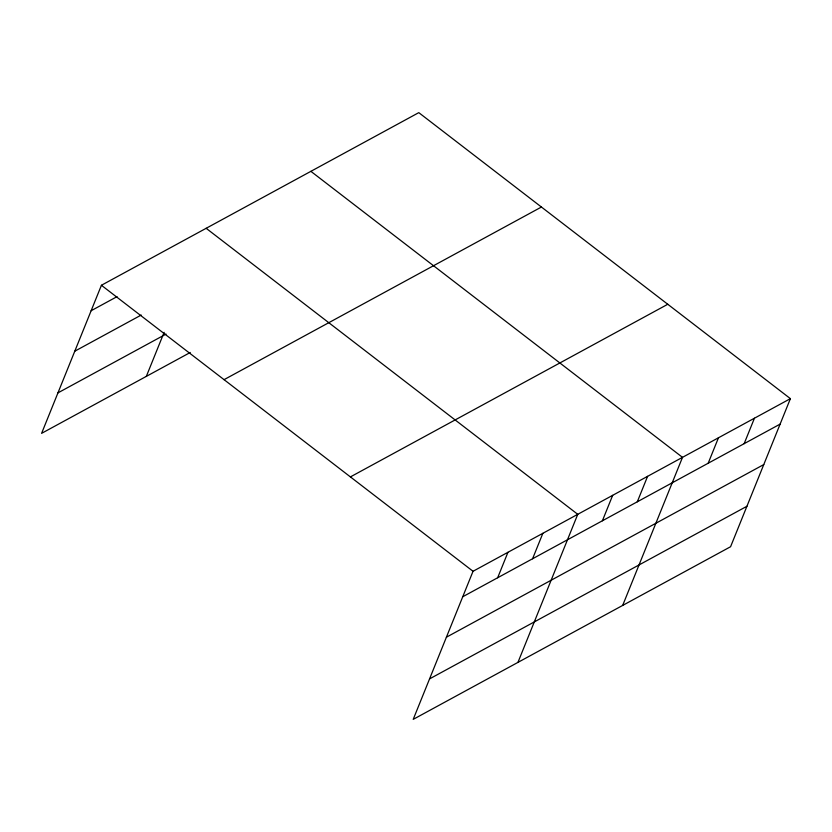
<?xml version="1.0" encoding="UTF-8"?>
<svg xmlns="http://www.w3.org/2000/svg" width="832" height="832" viewBox="0 0 832 832"><rect width="100%" height="100%" fill="white"/><g stroke="black" fill="none" stroke-linecap="round" stroke-linejoin="round"><path stroke-width="1.25" d="M790.4 398.653L473.034 571.282L413.213 719.358L730.579 546.728L790.4 398.653L418.787 112.642L101.421 285.272L41.6 433.347L190.247 352.487M146.328 376.376L164.122 332.342M497.661 577.751L507.946 552.302M532.574 558.771L542.859 533.312M517.941 662.386L577.762 514.322L206.159 228.301M602.389 520.79L612.674 495.331M637.302 501.8L647.587 476.341M622.669 605.426L682.5 457.35L310.887 171.34M708.178 463.247L718.463 437.788M744.151 443.685L754.437 418.226M91.135 310.731L117.042 296.639M74.786 351.198L141.232 315.047M57.949 392.881L166.057 334.079M224.058 379.662L541.424 207.033M350.407 476.902L667.774 304.273M462.748 596.742L780.114 424.112M446.399 637.208L763.766 464.578M429.562 678.891L746.928 506.262M101.421 285.272L473.034 571.282"/></g></svg>
